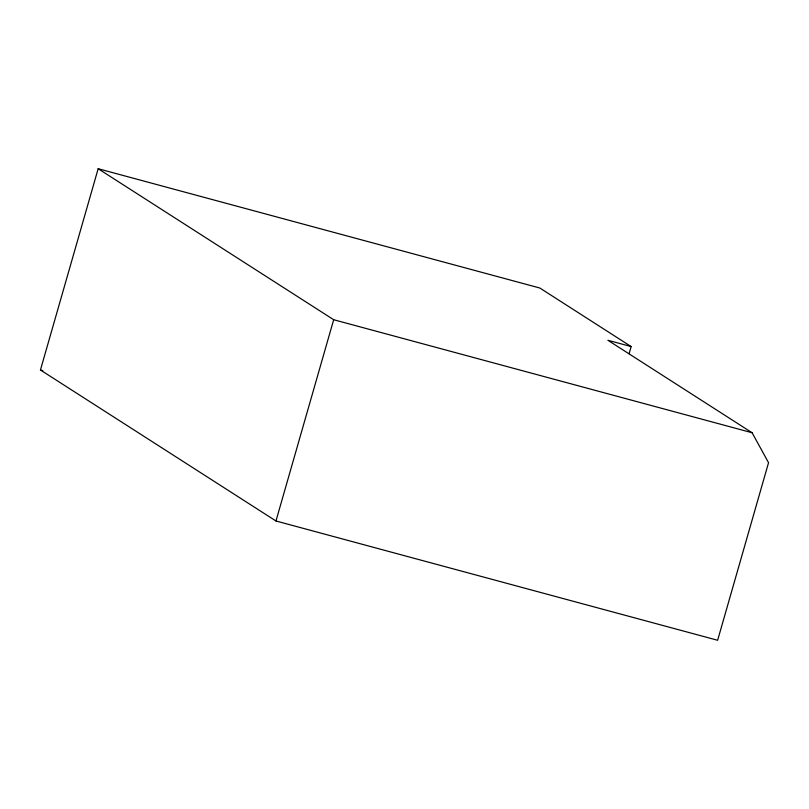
<?xml version="1.0" encoding="UTF-8"?>
<svg xmlns="http://www.w3.org/2000/svg" width="809" height="809" viewBox="0 0 809 809"><rect width="100%" height="100%" fill="white"/><g stroke="black" fill="none" stroke-linecap="round" stroke-linejoin="round"><path stroke-width="1.21" d="M631.141 346.565L607.903 340.286L752.097 432.744L768.55 462.697L717.634 640.273L275.97 520.986L40.45 369.986L98.162 168.727L539.815 288.014L631.141 346.565L629.109 353.675M275.97 520.986L333.682 319.727L98.162 168.727M333.682 319.727L752.097 432.744M40.45 369.986L42.887 370.643"/></g></svg>
